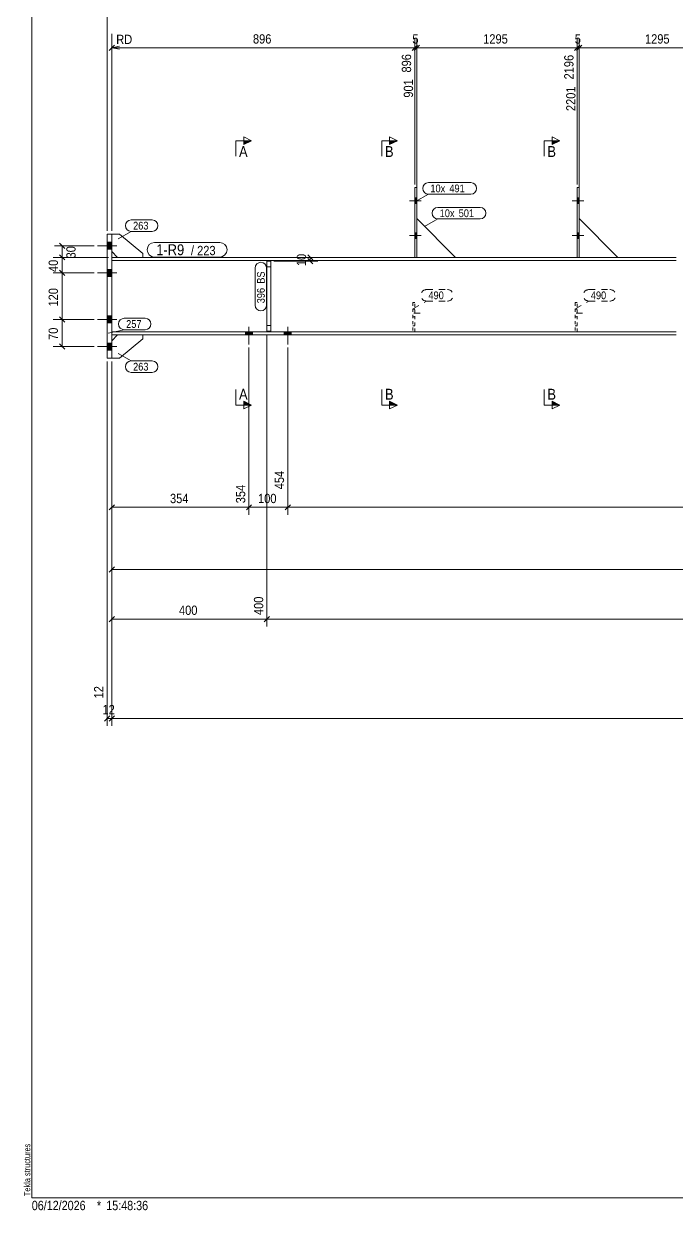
# Model space of a CAD drawing. Header units: millimetres. Extents: x 2 to 825, y 1 to 579.
# Drawn here: x 2.4 to 212.7, y 1 to 383.1 of the extents above; entities that cross this region are included whole.
import ezdxf

# ---------------------------------------------------------------- set-up
doc = ezdxf.new("R2010")
doc.units = ezdxf.units.MM
for name, pattern in [('XKITLINE00', [0]), ('XKITLINE01', [4, 1, -1, 1, -1]), ('XKITLINE02', [4, 2, -2])]:
    doc.linetypes.add(name, pattern=pattern)
for name, color, linetype, lineweight in [('Bolt', 3, 'Continuous', 0), ('Dimensions', 7, 'Continuous', 0), ('DrawingSheet', 5, 'Continuous', 0), ('OtherObjectType', 7, 'Continuous', 0), ('Part', 2, 'Continuous', 0), ('PartMark', 7, 'Continuous', 0), ('Section', 6, 'Continuous', 0)]:
    doc.layers.add(name, color=color, linetype=linetype, lineweight=lineweight)
doc.styles.add('ARIAL', font='ARIAL.TTF')
doc.styles.add('ARIAL_NARROW', font='ARIALN.TTF')

# ---------------------------------------------------------------- blocks, each defined once
blk = doc.blocks.new('*A15')
at = {"layer": 'Bolt'}
for points in [[(30.77, 310.46), (29.27, 310.46), (29.27, 312.71), (30.77, 312.71)], [(30.77, 310.46), (29.27, 310.46), (29.27, 312.71), (30.77, 312.71)], [(30.77, 301.71), (29.27, 301.71), (29.27, 303.96), (30.77, 303.96)], [(30.77, 301.71), (29.27, 301.71), (29.27, 303.96), (30.77, 303.96)], [(30.77, 286.71), (29.27, 286.71), (29.27, 288.96), (30.77, 288.96)], [(30.77, 286.71), (29.27, 286.71), (29.27, 288.96), (30.77, 288.96)], [(30.77, 277.96), (29.27, 277.96), (29.27, 280.21), (30.77, 280.21)], [(30.77, 277.96), (29.27, 277.96), (29.27, 280.21), (30.77, 280.21)]]:
    blk.add_hatch(color=3, dxfattribs=at).paths.add_polyline_path(points, flags=17)
at = {"layer": 'Bolt', "color": 3, "linetype": 'XKITLINE00', "lineweight": 0}
for p, q in [((32.4, 311.59), (26.15, 311.59)), ((32.4, 311.59), (26.15, 311.59)), ((30.77, 312.71), (29.27, 312.71)), ((30.77, 312.71), (29.27, 312.71)), ((30.77, 310.46), (29.27, 310.46)), ((30.77, 310.46), (29.27, 310.46)), ((32.4, 302.84), (26.15, 302.84)), ((32.4, 302.84), (26.15, 302.84)), ((30.77, 303.96), (29.27, 303.96)), ((30.77, 303.96), (29.27, 303.96)), ((30.77, 301.71), (29.27, 301.71)), ((30.77, 301.71), (29.27, 301.71)), ((32.4, 287.84), (26.15, 287.84)), ((32.4, 287.84), (26.15, 287.84)), ((30.77, 288.96), (29.27, 288.96)), ((30.77, 288.96), (29.27, 288.96)), ((30.77, 286.71), (29.27, 286.71)), ((30.77, 286.71), (29.27, 286.71)), ((32.4, 279.09), (26.15, 279.09)), ((32.4, 279.09), (26.15, 279.09)), ((30.77, 280.21), (29.27, 280.21)), ((30.77, 280.21), (29.27, 280.21)), ((30.77, 277.96), (29.27, 277.96)), ((30.77, 277.96), (29.27, 277.96))]:
    blk.add_line(p, q, dxfattribs=at)
blk = doc.blocks.new('*A17')
at = {"layer": 'Part', "color": 2, "linetype": 'XKITLINE00', "lineweight": 0}
for p, q in [((108, 307.84), (30.77, 307.84)), ((108, 306.78), (30.77, 306.78)), ((128.47, 307.84), (108.1, 307.84)), ((160.35, 306.78), (108.1, 306.78)), ((160.35, 307.84), (129.1, 307.84)), ((180.82, 307.84), (160.45, 307.84)), ((212.7, 306.78), (160.45, 306.78)), ((212.7, 307.84), (181.45, 307.84)), ((108, 283.9), (30.77, 283.9)), ((30.77, 282.84), (108, 282.84)), ((160.35, 283.9), (108.1, 283.9)), ((108.1, 282.84), (160.35, 282.84)), ((212.7, 283.9), (160.45, 283.9)), ((160.45, 282.84), (212.7, 282.84))]:
    blk.add_line(p, q, dxfattribs=at)
at = {"layer": 'Part', "color": 7, "linetype": 'XKITLINE01', "lineweight": 0}
for p, q in [((30.77, 307.84), (30.77, 282.84)), ((129.1, 307.84), (128.47, 307.84)), ((181.45, 307.84), (180.82, 307.84))]:
    blk.add_line(p, q, dxfattribs=at)
blk = doc.blocks.new('*A19')
at = {"layer": 'Part', "color": 7, "linetype": 'XKITLINE01', "lineweight": 0}
for p, q in [((127.85, 293.28), (127.85, 283.9)), ((128.47, 293.28), (127.85, 293.28)), ((128.47, 283.9), (128.47, 293.28)), ((127.85, 285.78), (128.47, 285.78)), ((127.85, 283.9), (128.47, 283.9))]:
    blk.add_line(p, q, dxfattribs=at)
blk = doc.blocks.new('*A20')
at = {"layer": 'Part', "color": 2, "linetype": 'XKITLINE00', "lineweight": 0}
blk.add_line((129.1, 320.34), (141.6, 307.84), dxfattribs=at)
at = {"layer": 'Part', "color": 7, "linetype": 'XKITLINE01', "lineweight": 0}
for p, q in [((129.1, 307.84), (129.1, 320.34)), ((141.6, 307.84), (129.1, 307.84))]:
    blk.add_line(p, q, dxfattribs=at)
blk = doc.blocks.new('*A21')
at = {"layer": 'Part', "color": 2, "linetype": 'XKITLINE00', "lineweight": 0}
for p, q in [((129.1, 330.34), (128.47, 330.34)), ((128.47, 307.84), (128.47, 330.34)), ((129.1, 330.34), (129.1, 307.84)), ((129.1, 307.84), (128.47, 307.84))]:
    blk.add_line(p, q, dxfattribs=at)
blk = doc.blocks.new('*A22')
at = {"layer": 'Part', "color": 7, "linetype": 'XKITLINE01', "lineweight": 0}
for p, q in [((180.2, 293.28), (180.2, 283.9)), ((180.82, 293.28), (180.2, 293.28)), ((180.82, 283.9), (180.82, 293.28)), ((180.2, 285.78), (180.82, 285.78)), ((180.2, 283.9), (180.82, 283.9))]:
    blk.add_line(p, q, dxfattribs=at)
blk = doc.blocks.new('*A23')
at = {"layer": 'Part', "color": 2, "linetype": 'XKITLINE00', "lineweight": 0}
blk.add_line((181.45, 320.34), (193.95, 307.84), dxfattribs=at)
at = {"layer": 'Part', "color": 7, "linetype": 'XKITLINE01', "lineweight": 0}
for p, q in [((181.45, 307.84), (181.45, 320.34)), ((193.95, 307.84), (181.45, 307.84))]:
    blk.add_line(p, q, dxfattribs=at)
blk = doc.blocks.new('*A24')
at = {"layer": 'Part', "color": 2, "linetype": 'XKITLINE00', "lineweight": 0}
for p, q in [((181.45, 330.34), (180.82, 330.34)), ((180.82, 307.84), (180.82, 330.34)), ((181.45, 330.34), (181.45, 307.84)), ((181.45, 307.84), (180.82, 307.84))]:
    blk.add_line(p, q, dxfattribs=at)
blk = doc.blocks.new('*A44')
at = {"layer": 'Part', "color": 2, "linetype": 'XKITLINE00', "lineweight": 0}
for p, q in [((80.8, 306.65), (80.8, 284.03)), ((82.05, 306.65), (80.8, 306.65)), ((82.05, 306.65), (82.05, 284.03)), ((82.05, 284.03), (80.8, 284.03))]:
    blk.add_line(p, q, dxfattribs=at)
at = {"layer": 'Part', "color": 7, "linetype": 'XKITLINE01', "lineweight": 0}
for p, q in [((80.8, 304.78), (82.05, 304.78)), ((80.8, 285.9), (82.05, 285.9))]:
    blk.add_line(p, q, dxfattribs=at)
blk = doc.blocks.new('*A46')
at = {"layer": 'Part', "color": 7, "linetype": 'XKITLINE01', "lineweight": 0}
for p, q in [((80.8, 284.03), (80.8, 306.65)), ((80.8, 306.65), (82.05, 306.65)), ((82.05, 306.65), (82.05, 284.03)), ((82.05, 304.78), (80.8, 304.78)), ((80.8, 285.9), (82.05, 285.9)), ((82.05, 284.03), (80.8, 284.03))]:
    blk.add_line(p, q, dxfattribs=at)
blk = doc.blocks.new('*A49')
at = {"layer": 'Part', "color": 2, "linetype": 'XKITLINE00', "lineweight": 0}
for p, q in [((30.77, 280.96), (32.65, 282.84)), ((40.77, 282.84), (40.77, 281.59)), ((40.77, 281.59), (33.27, 275.34)), ((33.27, 275.34), (30.77, 275.34))]:
    blk.add_line(p, q, dxfattribs=at)
at = {"layer": 'Part', "color": 7, "linetype": 'XKITLINE01', "lineweight": 0}
for p, q in [((32.65, 282.84), (40.77, 282.84)), ((30.77, 275.34), (30.77, 280.96))]:
    blk.add_line(p, q, dxfattribs=at)
blk = doc.blocks.new('*A50')
at = {"layer": 'Part', "color": 2, "linetype": 'XKITLINE00', "lineweight": 0}
for p, q in [((30.77, 315.34), (33.27, 315.34)), ((33.27, 315.34), (40.77, 309.09)), ((30.77, 309.71), (32.65, 307.84)), ((40.77, 307.84), (40.77, 309.09))]:
    blk.add_line(p, q, dxfattribs=at)
at = {"layer": 'Part', "color": 7, "linetype": 'XKITLINE01', "lineweight": 0}
for p, q in [((30.77, 315.34), (30.77, 309.71)), ((32.65, 307.84), (40.77, 307.84))]:
    blk.add_line(p, q, dxfattribs=at)
blk = doc.blocks.new('*A52')
at = {"layer": 'Part', "color": 2, "linetype": 'XKITLINE00', "lineweight": 0}
for p, q in [((29.27, 315.34), (29.27, 275.34)), ((30.77, 315.34), (29.27, 315.34)), ((30.77, 275.34), (30.77, 315.34)), ((29.27, 275.34), (30.77, 275.34))]:
    blk.add_line(p, q, dxfattribs=at)
blk = doc.blocks.new('*A55')
at = {"layer": 'Bolt'}
for points in [[(73.89, 282.84), (73.89, 283.9), (76.14, 283.9), (76.14, 282.84)], [(73.89, 282.84), (73.89, 283.9), (76.14, 283.9), (76.14, 282.84)], [(86.39, 282.84), (86.39, 283.9), (88.64, 283.9), (88.64, 282.84)], [(86.39, 282.84), (86.39, 283.9), (88.64, 283.9), (88.64, 282.84)]]:
    blk.add_hatch(color=3, dxfattribs=at).paths.add_polyline_path(points, flags=17)
at = {"layer": 'Bolt', "color": 3, "linetype": 'XKITLINE00', "lineweight": 0}
for p, q in [((73.89, 283.9), (73.89, 282.84)), ((73.89, 283.9), (73.89, 282.84)), ((75.01, 285.43), (75.01, 279.81)), ((75.01, 285.43), (75.01, 279.81)), ((76.14, 283.9), (76.14, 282.84)), ((76.14, 283.9), (76.14, 282.84)), ((86.39, 283.9), (86.39, 282.84)), ((86.39, 283.9), (86.39, 282.84)), ((87.51, 285.43), (87.51, 279.81)), ((87.51, 285.43), (87.51, 279.81)), ((88.64, 283.9), (88.64, 282.84)), ((88.64, 283.9), (88.64, 282.84))]:
    blk.add_line(p, q, dxfattribs=at)
blk = doc.blocks.new('*A56')
at = {"layer": 'Bolt', "color": 3, "linetype": 'XKITLINE02', "lineweight": 0}
for p, q in [((128.47, 291.13), (127.85, 291.13)), ((130.16, 289.9), (126.41, 289.9)), ((128.47, 288.67), (127.85, 288.67))]:
    blk.add_line(p, q, dxfattribs=at)
blk = doc.blocks.new('*A57')
at = {"layer": 'Bolt'}
for points in [[(128.47, 326.96), (129.1, 326.96), (129.1, 325.21), (128.47, 325.21)], [(128.47, 326.96), (129.1, 326.96), (129.1, 325.21), (128.47, 325.21)], [(128.47, 315.71), (129.1, 315.71), (129.1, 313.96), (128.47, 313.96)], [(128.47, 315.71), (129.1, 315.71), (129.1, 313.96), (128.47, 313.96)]]:
    blk.add_hatch(color=3, dxfattribs=at).paths.add_polyline_path(points, flags=17)
at = {"layer": 'Bolt', "color": 3, "linetype": 'XKITLINE00', "lineweight": 0}
for p, q in [((130.55, 326.09), (126.8, 326.09)), ((130.55, 326.09), (126.8, 326.09)), ((129.1, 326.96), (128.47, 326.96)), ((129.1, 326.96), (128.47, 326.96)), ((129.1, 325.21), (128.47, 325.21)), ((129.1, 325.21), (128.47, 325.21)), ((130.55, 314.84), (126.8, 314.84)), ((130.55, 314.84), (126.8, 314.84)), ((129.1, 315.71), (128.47, 315.71)), ((129.1, 315.71), (128.47, 315.71)), ((129.1, 313.96), (128.47, 313.96)), ((129.1, 313.96), (128.47, 313.96))]:
    blk.add_line(p, q, dxfattribs=at)
blk = doc.blocks.new('*A58')
at = {"layer": 'Bolt', "color": 3, "linetype": 'XKITLINE02', "lineweight": 0}
for p, q in [((180.82, 291.13), (180.2, 291.13)), ((182.51, 289.9), (178.76, 289.9)), ((180.82, 288.67), (180.2, 288.67))]:
    blk.add_line(p, q, dxfattribs=at)
blk = doc.blocks.new('*A59')
at = {"layer": 'Bolt'}
for points in [[(180.82, 326.96), (181.45, 326.96), (181.45, 325.21), (180.82, 325.21)], [(180.82, 326.96), (181.45, 326.96), (181.45, 325.21), (180.82, 325.21)], [(180.82, 315.71), (181.45, 315.71), (181.45, 313.96), (180.82, 313.96)], [(180.82, 315.71), (181.45, 315.71), (181.45, 313.96), (180.82, 313.96)]]:
    blk.add_hatch(color=3, dxfattribs=at).paths.add_polyline_path(points, flags=17)
at = {"layer": 'Bolt', "color": 3, "linetype": 'XKITLINE00', "lineweight": 0}
for p, q in [((182.9, 326.09), (179.15, 326.09)), ((182.9, 326.09), (179.15, 326.09)), ((181.45, 326.96), (180.82, 326.96)), ((181.45, 326.96), (180.82, 326.96)), ((181.45, 325.21), (180.82, 325.21)), ((181.45, 325.21), (180.82, 325.21)), ((182.9, 314.84), (179.15, 314.84)), ((182.9, 314.84), (179.15, 314.84)), ((181.45, 315.71), (180.82, 315.71)), ((181.45, 315.71), (180.82, 315.71)), ((181.45, 313.96), (180.82, 313.96)), ((181.45, 313.96), (180.82, 313.96))]:
    blk.add_line(p, q, dxfattribs=at)
blk = doc.blocks.new('*A140')
at = {"layer": 'DrawingSheet', "color": 5, "linetype": 'XKITLINE00', "lineweight": 0}
for p, q in [((5, 579), (5, 5)), ((5, 5), (825, 5))]:
    blk.add_line(p, q, dxfattribs=at)
at = {"layer": 'DrawingSheet', "color": 5, "style": 'ARIAL', "width": 0.85}
blk.add_text('Tekla structures', height=2, rotation=90, dxfattribs=at).set_placement((4.5, 5.5))
blk = doc.blocks.new('*A147')
at = {"layer": 'OtherObjectType', "color": 7, "style": 'ARIAL_NARROW', "width": 1.008832}
for s, p in [('06/12/2026', (4.99, 1)), ('*', (26, 1)), ('15:48:36', (29, 1))]:
    blk.add_text(s, height=3, dxfattribs=at).set_placement(p)
blk = doc.blocks.new('*A148')
at = {"layer": 'Dimensions', "color": 7, "linetype": 'XKITLINE00', "lineweight": 0}
blk.add_line((29.27, 316.34), (29.27, 392), dxfattribs=at)
blk = doc.blocks.new('*A149')
at = {"layer": 'Dimensions', "color": 7, "linetype": 'XKITLINE00', "lineweight": 0}
for p, q in [((30.77, 274.34), (30.77, 156.94)), ((31.62, 160.19), (29.93, 158.49)), ((30.77, 159.34), (677.83, 159.34))]:
    blk.add_line(p, q, dxfattribs=at)
at = {"layer": 'Dimensions', "color": 3}
blk.add_point((30.77, 159.34), dxfattribs=at)
blk = doc.blocks.new('*A158')
at = {"layer": 'Dimensions', "color": 7, "linetype": 'XKITLINE00', "lineweight": 0}
for p, q in [((29.27, 274.34), (29.27, 156.94)), ((30.77, 274.34), (30.77, 156.94)), ((30.12, 160.19), (28.43, 158.49)), ((29.27, 159.34), (30.77, 159.34)), ((31.62, 160.19), (29.93, 158.49))]:
    blk.add_line(p, q, dxfattribs=at)
at = {"layer": 'Dimensions', "color": 3}
for p in [(29.27, 159.34), (30.77, 159.34)]:
    blk.add_point(p, dxfattribs=at)
at = {"layer": 'Dimensions', "color": 3, "style": 'ARIAL', "width": 0.85}
blk.add_text('12', height=3, rotation=90.0002, dxfattribs=at).set_placement((28.07, 165.81))
blk.add_text('12', height=3, dxfattribs=at).set_placement((27.8, 160.69))
blk = doc.blocks.new('*A165')
at = {"layer": 'Dimensions', "color": 7, "linetype": 'XKITLINE00', "lineweight": 0}
for p, q in [((25.15, 287.84), (11.92, 287.84)), ((13.93, 288.69), (15.62, 286.99)), ((14.77, 279.09), (14.77, 287.84)), ((25.15, 279.09), (11.92, 279.09)), ((13.93, 279.94), (15.62, 278.24))]:
    blk.add_line(p, q, dxfattribs=at)
at = {"layer": 'Dimensions', "color": 3}
for p in [(14.77, 287.84), (14.77, 279.09)]:
    blk.add_point(p, dxfattribs=at)
at = {"layer": 'Dimensions', "color": 3, "style": 'ARIAL', "width": 0.85}
blk.add_text('70', height=3, rotation=90.0002, dxfattribs=at).set_placement((13.42, 281.24))
blk = doc.blocks.new('*A166')
at = {"layer": 'Dimensions', "color": 7, "linetype": 'XKITLINE00', "lineweight": 0}
for p, q in [((25.15, 302.84), (11.92, 302.84)), ((13.93, 303.69), (15.62, 301.99)), ((14.77, 287.84), (14.77, 302.84)), ((25.15, 287.84), (11.92, 287.84)), ((13.93, 288.69), (15.62, 286.99))]:
    blk.add_line(p, q, dxfattribs=at)
at = {"layer": 'Dimensions', "color": 3}
for p in [(14.77, 302.84), (14.77, 287.84)]:
    blk.add_point(p, dxfattribs=at)
at = {"layer": 'Dimensions', "color": 3, "style": 'ARIAL', "width": 0.85}
blk.add_text('120', height=3, rotation=90.0002, dxfattribs=at).set_placement((13.42, 292))
blk = doc.blocks.new('*A167')
at = {"layer": 'Dimensions', "color": 7, "linetype": 'XKITLINE00', "lineweight": 0}
for p, q in [((29.77, 307.84), (11.92, 307.84)), ((13.93, 308.69), (15.62, 306.99)), ((14.77, 302.84), (14.77, 307.84)), ((25.15, 302.84), (11.92, 302.84)), ((13.93, 303.69), (15.62, 301.99))]:
    blk.add_line(p, q, dxfattribs=at)
at = {"layer": 'Dimensions', "color": 3}
for p in [(14.77, 307.84), (14.77, 302.84)]:
    blk.add_point(p, dxfattribs=at)
at = {"layer": 'Dimensions', "color": 3, "style": 'ARIAL', "width": 0.85}
blk.add_text('40', height=3, rotation=90.0002, dxfattribs=at).set_placement((13.42, 303.11))
blk = doc.blocks.new('*A168')
at = {"layer": 'Dimensions', "color": 7, "linetype": 'XKITLINE00', "lineweight": 0}
for p, q in [((25.15, 311.59), (12.37, 311.59)), ((13.93, 312.44), (15.62, 310.74)), ((14.77, 307.84), (14.77, 311.59)), ((29.77, 307.84), (12.37, 307.84)), ((13.93, 308.69), (15.62, 306.99))]:
    blk.add_line(p, q, dxfattribs=at)
at = {"layer": 'Dimensions', "color": 3}
for p in [(14.77, 311.59), (14.77, 307.84)]:
    blk.add_point(p, dxfattribs=at)
at = {"layer": 'Dimensions', "color": 3, "style": 'ARIAL', "width": 0.85}
blk.add_text('30', height=3, rotation=90.0002, dxfattribs=at).set_placement((19.12, 307.49))
blk = doc.blocks.new('*A170')
at = {"layer": 'Dimensions', "color": 7, "linetype": 'XKITLINE00', "lineweight": 0}
for p, q in [((83.05, 307.84), (97.17, 307.84)), ((83.05, 306.65), (97.17, 306.65)), ((93.93, 308.69), (95.62, 306.99)), ((93.93, 307.5), (95.62, 305.8)), ((94.77, 306.65), (94.77, 307.84))]:
    blk.add_line(p, q, dxfattribs=at)
at = {"layer": 'Dimensions', "color": 3}
for p in [(94.77, 307.84), (94.77, 306.65)]:
    blk.add_point(p, dxfattribs=at)
at = {"layer": 'Dimensions', "color": 3, "style": 'ARIAL', "width": 0.85}
blk.add_text('10', height=3, rotation=90.0002, dxfattribs=at).set_placement((93.42, 305.02))
blk = doc.blocks.new('*A171')
at = {"layer": 'PartMark', "color": 7, "linetype": 'XKITLINE00', "lineweight": 0}
for p, q in [((34.81, 288.23), (41.57, 288.23)), ((29.61, 283.38), (34.81, 284.53)), ((34.81, 284.53), (41.57, 284.53))]:
    blk.add_line(p, q, dxfattribs=at)
for centre, start, end in [((34.81, 286.38), 90, 270), ((41.57, 286.38), 270, 90)]:
    blk.add_arc(centre, 1.85, start, end, dxfattribs=at)
at = {"layer": 'PartMark', "color": 3, "style": 'ARIAL', "width": 0.85}
blk.add_text('257', height=2.5, dxfattribs=at).set_placement((35.41, 285.13))
blk = doc.blocks.new('*A172')
at = {"layer": 'PartMark', "color": 7, "linetype": 'XKITLINE00', "lineweight": 0}
for p, q in [((37.05, 319.9), (43.82, 319.9)), ((32.81, 313.8), (37.05, 316.2)), ((37.05, 316.2), (43.82, 316.2))]:
    blk.add_line(p, q, dxfattribs=at)
for centre, start, end in [((37.05, 318.05), 90, 270), ((43.82, 318.05), 270, 90)]:
    blk.add_arc(centre, 1.85, start, end, dxfattribs=at)
at = {"layer": 'PartMark', "color": 3, "style": 'ARIAL', "width": 0.85}
blk.add_text('263', height=2.5, dxfattribs=at).set_placement((37.65, 316.8))
blk = doc.blocks.new('*A173')
at = {"layer": 'PartMark', "color": 7, "linetype": 'XKITLINE00', "lineweight": 0}
for p, q in [((32.81, 276.88), (37.05, 274.48)), ((37.05, 274.48), (43.82, 274.48)), ((37.05, 270.78), (43.82, 270.78))]:
    blk.add_line(p, q, dxfattribs=at)
for centre, start, end in [((37.05, 272.63), 90, 270), ((43.82, 272.63), 270, 90)]:
    blk.add_arc(centre, 1.85, start, end, dxfattribs=at)
at = {"layer": 'PartMark', "color": 3, "style": 'ARIAL', "width": 0.85}
blk.add_text('263', height=2.5, dxfattribs=at).set_placement((37.65, 271.38))
blk = doc.blocks.new('*A179')
at = {"layer": 'PartMark', "color": 7, "linetype": 'XKITLINE02', "lineweight": 0}
for p, q in [((184.6, 297.46), (191.36, 297.46)), ((180.36, 291.37), (184.6, 293.76)), ((184.6, 293.76), (191.36, 293.76))]:
    blk.add_line(p, q, dxfattribs=at)
for centre, start, end in [((184.6, 295.61), 90, 270), ((191.36, 295.61), 270, 90)]:
    blk.add_arc(centre, 1.85, start, end, dxfattribs=at)
at = {"layer": 'PartMark', "color": 3, "style": 'ARIAL', "width": 0.85}
blk.add_text('490', height=2.5, dxfattribs=at).set_placement((185.2, 294.36))
blk = doc.blocks.new('*A180')
at = {"layer": 'PartMark', "color": 7, "linetype": 'XKITLINE02', "lineweight": 0}
for p, q in [((132.25, 297.46), (139.01, 297.46)), ((128.01, 291.37), (132.25, 293.76)), ((132.25, 293.76), (139.01, 293.76))]:
    blk.add_line(p, q, dxfattribs=at)
for centre, start, end in [((132.25, 295.61), 90, 270), ((139.01, 295.61), 270, 90)]:
    blk.add_arc(centre, 1.85, start, end, dxfattribs=at)
at = {"layer": 'PartMark', "color": 3, "style": 'ARIAL', "width": 0.85}
blk.add_text('490', height=2.5, dxfattribs=at).set_placement((132.85, 294.36))
blk = doc.blocks.new('*A181')
at = {"layer": 'PartMark', "color": 7, "linetype": 'XKITLINE00', "lineweight": 0}
for p, q in [((44.52, 312.64), (65.58, 312.64)), ((44.52, 307.94), (65.58, 307.94))]:
    blk.add_line(p, q, dxfattribs=at)
for centre, start, end in [((44.52, 310.29), 90, 270), ((65.58, 310.29), 270, 90)]:
    blk.add_arc(centre, 2.35, start, end, dxfattribs=at)
at = {"layer": 'PartMark', "color": 1, "style": 'ARIAL', "width": 0.85}
blk.add_text('1-R9', height=3.5, dxfattribs=at).set_placement((45.12, 308.54))
at = {"layer": 'PartMark', "color": 3, "style": 'ARIAL', "width": 0.85}
for s, p in [('/', (56.29, 308.54)), ('223', (58.3, 308.54))]:
    blk.add_text(s, height=3, dxfattribs=at).set_placement(p)
blk = doc.blocks.new('*A182')
at = {"layer": 'PartMark', "color": 7, "linetype": 'XKITLINE00', "lineweight": 0}
for p, q in [((135.88, 323.9), (149.51, 323.9)), ((131.63, 317.8), (135.88, 320.2)), ((135.88, 320.2), (149.51, 320.2))]:
    blk.add_line(p, q, dxfattribs=at)
for centre, start, end in [((135.88, 322.05), 90, 270), ((149.51, 322.05), 270, 90)]:
    blk.add_arc(centre, 1.85, start, end, dxfattribs=at)
at = {"layer": 'PartMark', "color": 3, "style": 'ARIAL', "width": 0.85}
for s, p in [('10x', (136.48, 320.8)), ('501', (142.6, 320.8))]:
    blk.add_text(s, height=2.5, dxfattribs=at).set_placement(p)
blk = doc.blocks.new('*A183')
at = {"layer": 'PartMark', "color": 7, "linetype": 'XKITLINE00', "lineweight": 0}
for p, q in [((132.88, 331.9), (146.51, 331.9)), ((128.63, 325.8), (132.88, 328.2)), ((132.88, 328.2), (146.51, 328.2))]:
    blk.add_line(p, q, dxfattribs=at)
for centre, start, end in [((132.88, 330.05), 90, 270), ((146.51, 330.05), 270, 90)]:
    blk.add_arc(centre, 1.85, start, end, dxfattribs=at)
at = {"layer": 'PartMark', "color": 3, "style": 'ARIAL', "width": 0.85}
for s, p in [('10x', (133.48, 328.8)), ('491', (139.6, 328.8))]:
    blk.add_text(s, height=2.5, dxfattribs=at).set_placement(p)
blk = doc.blocks.new('*A185')
at = {"layer": 'PartMark', "color": 7, "linetype": 'XKITLINE00', "lineweight": 0}
for p, q in [((77, 292.44), (77, 304.4)), ((80.7, 292.44), (80.7, 304.4))]:
    blk.add_line(p, q, dxfattribs=at)
for centre, start, end in [((78.85, 304.4), 360, 180), ((78.85, 292.44), 180, 360)]:
    blk.add_arc(centre, 1.85, start, end, dxfattribs=at)
at = {"layer": 'PartMark', "color": 3, "style": 'ARIAL', "width": 0.85}
for s, p in [('BS', (80.1, 299.35)), ('396', (80.1, 293.04))]:
    blk.add_text(s, height=2.5, rotation=90.0002, dxfattribs=at).set_placement(p)
blk = doc.blocks.new('*A189')
at = {"layer": 'Section'}
for points in [[(73.3, 345.42), (75.8, 345.42), (73.3, 344.17)], [(73.3, 261.51), (75.8, 260.26), (73.3, 260.26)]]:
    blk.add_hatch(color=3, dxfattribs=at).paths.add_polyline_path(points, flags=17)
at = {"layer": 'Section', "color": 1, "linetype": 'XKITLINE00', "lineweight": 0}
for p, q in [((70.8, 345.42), (70.8, 340.42)), ((70.8, 345.42), (75.8, 345.42)), ((70.8, 260.26), (70.8, 265.26)), ((70.8, 260.26), (75.8, 260.26))]:
    blk.add_line(p, q, dxfattribs=at)
at = {"layer": 'Section', "color": 3, "linetype": 'XKITLINE00', "lineweight": 0}
for p, q in [((73.3, 344.17), (73.3, 346.67)), ((73.3, 346.67), (75.8, 345.42)), ((75.8, 345.42), (73.3, 344.17)), ((75.8, 260.26), (73.3, 261.51)), ((73.3, 261.51), (73.3, 259.01)), ((75.8, 260.26), (73.3, 259.01))]:
    blk.add_line(p, q, dxfattribs=at)
at = {"layer": 'Section', "color": 7, "style": 'ARIAL', "width": 0.85}
for p in [(71.8, 340.17), (71.8, 262.01)]:
    blk.add_text('A', height=3.5, dxfattribs=at).set_placement(p)
blk = doc.blocks.new('*A191')
at = {"layer": 'Section'}
for points in [[(120.35, 345.42), (122.85, 345.42), (120.35, 344.17)], [(120.35, 261.51), (122.85, 260.26), (120.35, 260.26)]]:
    blk.add_hatch(color=3, dxfattribs=at).paths.add_polyline_path(points, flags=17)
at = {"layer": 'Section', "color": 1, "linetype": 'XKITLINE00', "lineweight": 0}
for p, q in [((117.85, 345.42), (117.85, 340.42)), ((117.85, 345.42), (122.85, 345.42)), ((117.85, 260.26), (117.85, 265.26)), ((117.85, 260.26), (122.85, 260.26))]:
    blk.add_line(p, q, dxfattribs=at)
at = {"layer": 'Section', "color": 3, "linetype": 'XKITLINE00', "lineweight": 0}
for p, q in [((120.35, 344.17), (120.35, 346.67)), ((120.35, 346.67), (122.85, 345.42)), ((122.85, 345.42), (120.35, 344.17)), ((122.85, 260.26), (120.35, 261.51)), ((120.35, 261.51), (120.35, 259.01)), ((122.85, 260.26), (120.35, 259.01))]:
    blk.add_line(p, q, dxfattribs=at)
at = {"layer": 'Section', "color": 7, "style": 'ARIAL', "width": 0.85}
for p in [(118.85, 340.17), (118.85, 262.01)]:
    blk.add_text('B', height=3.5, dxfattribs=at).set_placement(p)
blk = doc.blocks.new('*A195')
at = {"layer": 'Section'}
for points in [[(172.7, 345.42), (175.2, 345.42), (172.7, 344.17)], [(172.7, 261.51), (175.2, 260.26), (172.7, 260.26)]]:
    blk.add_hatch(color=3, dxfattribs=at).paths.add_polyline_path(points, flags=17)
at = {"layer": 'Section', "color": 1, "linetype": 'XKITLINE00', "lineweight": 0}
for p, q in [((170.2, 345.42), (170.2, 340.42)), ((170.2, 345.42), (175.2, 345.42)), ((170.2, 260.26), (170.2, 265.26)), ((170.2, 260.26), (175.2, 260.26))]:
    blk.add_line(p, q, dxfattribs=at)
at = {"layer": 'Section', "color": 3, "linetype": 'XKITLINE00', "lineweight": 0}
for p, q in [((172.7, 344.17), (172.7, 346.67)), ((172.7, 346.67), (175.2, 345.42)), ((175.2, 345.42), (172.7, 344.17)), ((175.2, 260.26), (172.7, 261.51)), ((172.7, 261.51), (172.7, 259.01)), ((175.2, 260.26), (172.7, 259.01))]:
    blk.add_line(p, q, dxfattribs=at)
at = {"layer": 'Section', "color": 7, "style": 'ARIAL', "width": 0.85}
for p in [(171.2, 340.17), (171.2, 262.01)]:
    blk.add_text('B', height=3.5, dxfattribs=at).set_placement(p)
blk = doc.blocks.new('*A199')
at = {"layer": 'Dimensions', "color": 7, "linetype": 'XKITLINE00', "lineweight": 0}
for p, q in [((80.8, 283.03), (80.8, 188.94)), ((30.77, 274.34), (30.77, 188.94)), ((31.62, 192.19), (29.93, 190.49)), ((30.77, 191.34), (80.8, 191.34)), ((81.65, 192.19), (79.95, 190.49))]:
    blk.add_line(p, q, dxfattribs=at)
at = {"layer": 'Dimensions', "color": 3}
for p in [(30.77, 191.34), (80.8, 191.34)]:
    blk.add_point(p, dxfattribs=at)
at = {"layer": 'Dimensions', "color": 3, "style": 'ARIAL', "width": 0.85}
blk.add_text('400', height=3, dxfattribs=at).set_placement((52.45, 192.69))
blk.add_text('400', height=3, rotation=90.0002, dxfattribs=at).set_placement((79.6, 192.64))
blk = doc.blocks.new('*A200')
at = {"layer": 'Dimensions', "color": 7, "linetype": 'XKITLINE00', "lineweight": 0}
for p, q in [((80.8, 283.03), (80.8, 188.94)), ((395.31, 283.03), (395.31, 188.94)), ((81.65, 192.19), (79.95, 190.49)), ((80.8, 191.34), (395.31, 191.34)), ((396.16, 192.19), (394.46, 190.49))]:
    blk.add_line(p, q, dxfattribs=at)
at = {"layer": 'Dimensions', "color": 3}
for p in [(80.8, 191.34), (395.31, 191.34)]:
    blk.add_point(p, dxfattribs=at)
at = {"layer": 'Dimensions', "color": 3, "style": 'ARIAL', "width": 0.85}
blk.add_text('6685', height=3, rotation=90.0002, dxfattribs=at).set_placement((394.11, 192.64))
blk.add_text('6285', height=3, dxfattribs=at).set_placement((233.6, 192.69))
blk = doc.blocks.new('*A201')
at = {"layer": 'Dimensions', "color": 7, "linetype": 'XKITLINE00', "lineweight": 0}
for p, q in [((30.77, 274.34), (30.77, 204.94)), ((31.62, 208.19), (29.93, 206.49)), ((30.77, 207.34), (665.19, 207.34))]:
    blk.add_line(p, q, dxfattribs=at)
at = {"layer": 'Dimensions', "color": 3}
blk.add_point((30.77, 207.34), dxfattribs=at)
blk = doc.blocks.new('*A202')
at = {"layer": 'Dimensions', "color": 7, "linetype": 'XKITLINE00', "lineweight": 0}
for p, q in [((75.01, 278.81), (75.01, 224.94)), ((30.77, 274.34), (30.77, 224.94)), ((31.62, 228.19), (29.93, 226.49)), ((30.77, 227.34), (75.01, 227.34)), ((75.86, 228.19), (74.17, 226.49))]:
    blk.add_line(p, q, dxfattribs=at)
at = {"layer": 'Dimensions', "color": 3}
for p in [(30.77, 227.34), (75.01, 227.34)]:
    blk.add_point(p, dxfattribs=at)
at = {"layer": 'Dimensions', "color": 3, "style": 'ARIAL', "width": 0.85}
blk.add_text('354', height=3, rotation=90.0002, dxfattribs=at).set_placement((73.81, 228.64))
blk.add_text('354', height=3, dxfattribs=at).set_placement((49.56, 228.69))
blk = doc.blocks.new('*A203')
at = {"layer": 'Dimensions', "color": 7, "linetype": 'XKITLINE00', "lineweight": 0}
for p, q in [((75.01, 278.81), (75.01, 224.94)), ((87.51, 278.81), (87.51, 224.94)), ((75.86, 228.19), (74.17, 226.49)), ((75.01, 227.34), (87.51, 227.34)), ((88.36, 228.19), (86.67, 226.49))]:
    blk.add_line(p, q, dxfattribs=at)
at = {"layer": 'Dimensions', "color": 3}
for p in [(75.01, 227.34), (87.51, 227.34)]:
    blk.add_point(p, dxfattribs=at)
at = {"layer": 'Dimensions', "color": 3, "style": 'ARIAL', "width": 0.85}
blk.add_text('454', height=3, rotation=90.0002, dxfattribs=at).set_placement((86.31, 233.14))
blk.add_text('100', height=3, dxfattribs=at).set_placement((77.93, 228.69))
blk = doc.blocks.new('*A204')
at = {"layer": 'Dimensions', "color": 7, "linetype": 'XKITLINE00', "lineweight": 0}
for p, q in [((87.51, 278.81), (87.51, 224.94)), ((389.53, 278.81), (389.53, 224.94)), ((88.36, 228.19), (86.67, 226.49)), ((87.51, 227.34), (389.53, 227.34)), ((390.38, 228.19), (388.68, 226.49))]:
    blk.add_line(p, q, dxfattribs=at)
at = {"layer": 'Dimensions', "color": 3}
for p in [(87.51, 227.34), (389.53, 227.34)]:
    blk.add_point(p, dxfattribs=at)
at = {"layer": 'Dimensions', "color": 3, "style": 'ARIAL', "width": 0.85}
blk.add_text('6639', height=3, rotation=90.0002, dxfattribs=at).set_placement((388.33, 228.64))
blk.add_text('6185', height=3, dxfattribs=at).set_placement((234.07, 228.69))
blk = doc.blocks.new('*A206')
at = {"layer": 'Dimensions', "color": 7, "linetype": 'XKITLINE00', "lineweight": 0}
for p, q in [((30.77, 316.34), (30.77, 379.84)), ((31.62, 376.19), (29.93, 374.49)), ((30.77, 316.34), (30.77, 378.19)), ((33.27, 375.84), (30.77, 375.34)), ((30.77, 375.34), (128.47, 375.34)), ((33.27, 374.84), (30.77, 375.34)), ((38, 375.34), (30.77, 375.34)), ((129.32, 376.19), (127.62, 374.49)), ((128.47, 331.34), (128.47, 378.19))]:
    blk.add_line(p, q, dxfattribs=at)
at = {"layer": 'Dimensions', "color": 3}
for p in [(30.77, 375.34), (128.47, 375.34)]:
    blk.add_point(p, dxfattribs=at)
at = {"layer": 'Dimensions', "color": 7}
blk.add_point((30.77, 375.34), dxfattribs=at)
at = {"layer": 'Dimensions', "color": 3, "style": 'ARIAL', "width": 0.85}
for s, p in [('RD', (32.22, 376.54)), ('896', (76.29, 376.69))]:
    blk.add_text(s, height=3, dxfattribs=at).set_placement(p)
blk.add_text('896', height=3, rotation=90.0002, dxfattribs=at).set_placement((127.27, 367.36))
blk = doc.blocks.new('*A207')
at = {"layer": 'Dimensions', "color": 7, "linetype": 'XKITLINE00', "lineweight": 0}
for p, q in [((129.32, 376.19), (127.62, 374.49)), ((129.94, 376.19), (128.25, 374.49)), ((128.47, 331.34), (128.47, 378.19)), ((128.47, 375.34), (129.1, 375.34)), ((129.1, 321.34), (129.1, 378.19))]:
    blk.add_line(p, q, dxfattribs=at)
at = {"layer": 'Dimensions', "color": 3}
for p in [(128.47, 375.34), (129.1, 375.34)]:
    blk.add_point(p, dxfattribs=at)
at = {"layer": 'Dimensions', "color": 3, "style": 'ARIAL', "width": 0.85}
blk.add_text('5', height=3, dxfattribs=at).set_placement((127.67, 376.69))
blk.add_text('901', height=3, rotation=90.0002, dxfattribs=at).set_placement((127.9, 359.26))
blk = doc.blocks.new('*A208')
at = {"layer": 'Dimensions', "color": 7, "linetype": 'XKITLINE00', "lineweight": 0}
for p, q in [((129.94, 376.19), (128.25, 374.49)), ((129.1, 321.34), (129.1, 378.19)), ((129.1, 375.34), (180.82, 375.34)), ((181.67, 376.19), (179.97, 374.49)), ((180.82, 331.34), (180.82, 378.19))]:
    blk.add_line(p, q, dxfattribs=at)
at = {"layer": 'Dimensions', "color": 3}
for p in [(129.1, 375.34), (180.82, 375.34)]:
    blk.add_point(p, dxfattribs=at)
at = {"layer": 'Dimensions', "color": 3, "style": 'ARIAL', "width": 0.85}
blk.add_text('1295', height=3, dxfattribs=at).set_placement((150.51, 376.69))
blk.add_text('2196', height=3, rotation=90.0002, dxfattribs=at).set_placement((179.62, 365.14))
blk = doc.blocks.new('*A209')
at = {"layer": 'Dimensions', "color": 7, "linetype": 'XKITLINE00', "lineweight": 0}
for p, q in [((181.67, 376.19), (179.97, 374.49)), ((182.29, 376.19), (180.6, 374.49)), ((180.82, 331.34), (180.82, 378.19)), ((180.82, 375.34), (181.45, 375.34)), ((181.45, 321.34), (181.45, 378.19))]:
    blk.add_line(p, q, dxfattribs=at)
at = {"layer": 'Dimensions', "color": 3}
for p in [(180.82, 375.34), (181.45, 375.34)]:
    blk.add_point(p, dxfattribs=at)
at = {"layer": 'Dimensions', "color": 3, "style": 'ARIAL', "width": 0.85}
blk.add_text('5', height=3, dxfattribs=at).set_placement((180.02, 376.69))
blk.add_text('2201', height=3, rotation=90.0002, dxfattribs=at).set_placement((180.25, 354.94))
blk = doc.blocks.new('*A210')
at = {"layer": 'Dimensions', "color": 7, "linetype": 'XKITLINE00', "lineweight": 0}
for p, q in [((182.29, 376.19), (180.6, 374.49)), ((181.45, 321.34), (181.45, 378.19)), ((181.45, 375.34), (232.77, 375.34)), ((233.62, 376.19), (231.92, 374.49)), ((232.77, 331.34), (232.77, 378.19))]:
    blk.add_line(p, q, dxfattribs=at)
at = {"layer": 'Dimensions', "color": 3}
for p in [(181.45, 375.34), (232.77, 375.34)]:
    blk.add_point(p, dxfattribs=at)
at = {"layer": 'Dimensions', "color": 3, "style": 'ARIAL', "width": 0.85}
blk.add_text('1295', height=3, dxfattribs=at).set_placement((202.66, 376.69))
blk.add_text('3496', height=3, rotation=90.0002, dxfattribs=at).set_placement((231.57, 365.14))

msp = doc.modelspace()

# ---------------------------------------------------------------- block references
at = {"lineweight": 0}
for name in ['*A140', '*A148', '*A206', '*A207', '*A208', '*A209', '*A210', '*A189', '*A191', '*A195', '*A21', '*A183', '*A24', '*A57', '*A59', '*A182', '*A172', '*A20', '*A23', '*A52', '*A50', '*A168', '*A15', '*A181', '*A167', '*A149', '*A185', '*A44', '*A46', '*A170', '*A166', '*A180', '*A179', '*A56', '*A19', '*A58', '*A22', '*A165', '*A171', '*A199', '*A49', '*A55', '*A200', '*A201', '*A202', '*A173', '*A203', '*A204', '*A158', '*A147']:
    msp.add_blockref(name, (0, 0), dxfattribs=at)
at = {"layer": 'Part', "lineweight": 0}
msp.add_blockref('*A17', (0, 0), dxfattribs=at)

doc.saveas('drawing.dxf')
